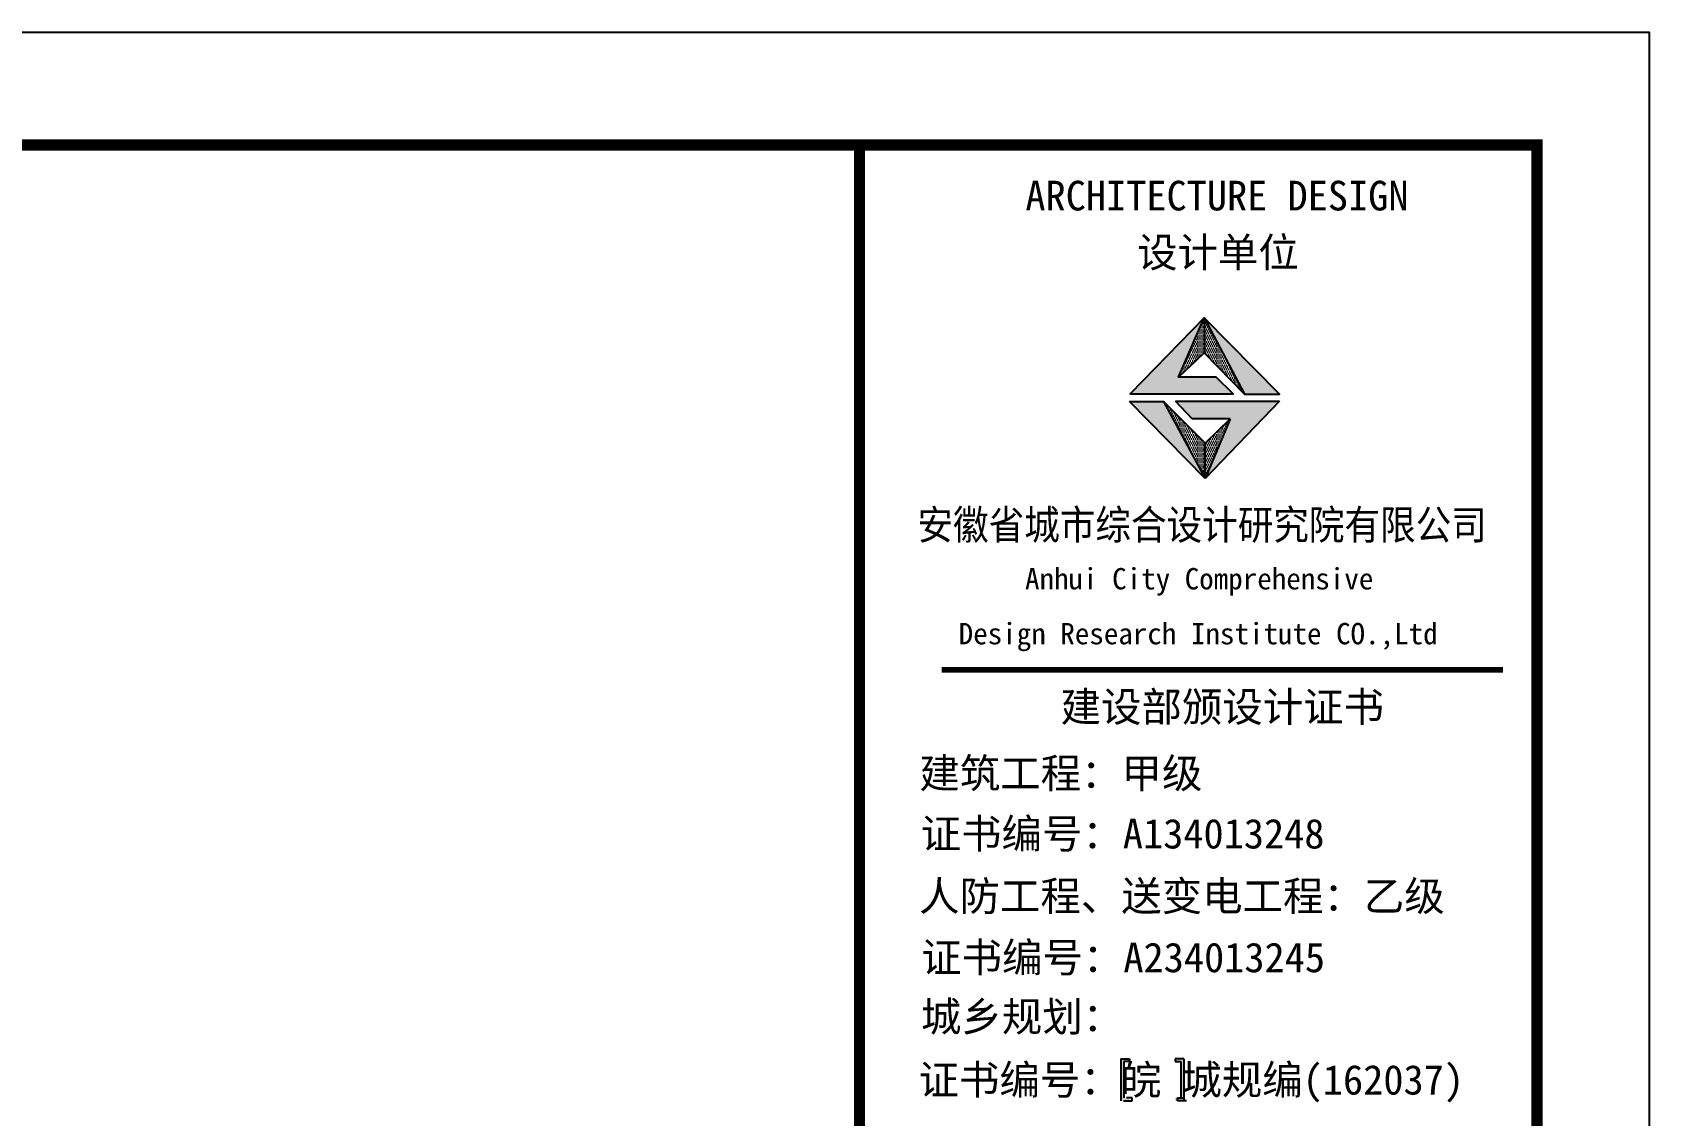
# Model space of a CAD drawing. Extents: x 69728788 to 150163257, y 20675998 to 43663798.
# Drawn here: x 75116641 to 75130986, y 20751759 to 20761368 of the extents above; entities that cross this region are included whole.
import ezdxf

# ---------------------------------------------------------------- set-up
doc = ezdxf.new("R2010")
doc.units = 0
doc.header["$LTSCALE"] = 1000
doc.header["$MEASUREMENT"] = 0
doc.layers.add('PUB_TITLE', color=4, linetype='CONTINUOUS')
doc.layers.add('图框', color=253, linetype='CONTINUOUS')
doc.styles.add('黑体', font='simhei.ttf', dxfattribs={"width": 0.6, "height": 4.3})

msp = doc.modelspace()

# ---------------------------------------------------------------- hatches: boundary and pattern name
at = {"layer": '图框'}
for color, points in [(1, [(75126807.5, 20758308.3), (75127035.1, 20758836.3), (75126378.8, 20758161.7), (75127292.7, 20758161.7), (75127141.1, 20758308.3)]), (1, [(75127393.7, 20758158.9), (75127703.2, 20758158.9), (75127035.1, 20758836.3)]), (1, [(75126674.7, 20758093.8), (75126371.3, 20758093.8), (75127044, 20757410.5)]), (1, [(75126779.4, 20758095.8), (75126928.6, 20757939.2), (75127266.7, 20757939.2), (75127044, 20757410.5), (75127703.7, 20758095.8)]), (4, [(75126322.5, 20752237.7), (75126373.8, 20752237.7), (75126373.8, 20752263.3), (75126350.1, 20752263.3), (75126294.8, 20752263.3), (75126294.8, 20751890.9), (75126350.1, 20751890.9), (75126373.8, 20751890.9), (75126373.8, 20751916.5), (75126322.5, 20751916.5)]), (4, [(75126827.5, 20751916.5), (75126776.2, 20751916.5), (75126776.2, 20751890.9), (75126799.9, 20751890.9), (75126855.1, 20751890.9), (75126855.1, 20752263.3), (75126799.9, 20752263.3), (75126776.2, 20752263.3), (75126776.2, 20752237.7), (75126827.5, 20752237.7)])]:
    msp.add_hatch(color=color, dxfattribs=at).paths.add_polyline_path(points)
h = msp.add_hatch(dxfattribs=at)
h.set_pattern_fill('DOTS', color=256, scale=300, style=0)
h.set_pattern_definition([(0, (72847672.321, 21619886.15), (9.375, 18.75), [0, -18.75])])
h.paths.add_polyline_path([(75127044, 20757410.5), (75127044, 20757725.4), (75126674.7, 20758093.8)])
h.paths.add_polyline_path([(75127266.7, 20757939.2), (75127044, 20757725.4), (75127044, 20757410.5)])
h.paths.add_polyline_path([(75127035.1, 20758836.3), (75127035.1, 20758525.8), (75127393.7, 20758158.9)])
h.paths.add_polyline_path([(75127035.1, 20758525.8), (75127035.1, 20758836.3), (75126807.5, 20758308.3)])

# ---------------------------------------------------------------- linework, layer by layer
at = {"layer": 'PUB_TITLE'}
msp.add_lwpolyline([(75041786, 20719368.4), (75130986, 20719368.4), (75130986, 20761368.4), (75041786, 20761368.4)], close=True, dxfattribs=at)
at = {"layer": 'PUB_TITLE', "const_width": 100}
msp.add_lwpolyline([(75044286, 20720368.4), (75129986, 20720368.4), (75129986, 20760368.4), (75044286, 20760368.4)], close=True, dxfattribs=at)
at = {"layer": '图框'}
for p, q in [((75126807.5, 20758308.3), (75127035.1, 20758836.3)), ((75127035.1, 20758836.3), (75127393.7, 20758158.9)), ((75127044, 20757410.5), (75126371.3, 20758093.8)), ((75126371.3, 20758093.8), (75126674.7, 20758093.8)), ((75127044, 20757410.5), (75126371.3, 20758093.8)), ((75126371.3, 20758093.8), (75126674.7, 20758093.8)), ((75126371.3, 20758093.8), (75126674.7, 20758093.8)), ((75127044, 20757725.4), (75126674.7, 20758093.8)), ((75126779.4, 20758095.8), (75127703.7, 20758095.8)), ((75126928.6, 20757939.2), (75126779.4, 20758095.8)), ((75127703.7, 20758095.8), (75127044, 20757410.5)), ((75127266.7, 20757939.2), (75126928.6, 20757939.2)), ((75127044, 20757725.4), (75127266.7, 20757939.2)), ((75127266.7, 20757939.2), (75127044, 20757410.5)), ((75127044, 20757410.5), (75127044, 20757725.4)), ((75127044, 20757410.5), (75127044, 20757725.4)), ((75127044, 20757410.5), (75127044, 20757725.4))]:
    msp.add_line(p, q, dxfattribs=at)
at = {"layer": '图框', "color": 1}
for p, q in [((75127044, 20757410.5), (75126371.3, 20758093.8)), ((75126674.7, 20758093.8), (75127044, 20757410.5))]:
    msp.add_line(p, q, dxfattribs=at)
at = {"layer": '图框', "color": 4}
for p, q in [((75126294.8, 20752263.3), (75126350.1, 20752263.3)), ((75126294.8, 20752263.3), (75126294.8, 20751890.9)), ((75126373.8, 20752237.7), (75126322.5, 20752237.7)), ((75126322.5, 20752237.7), (75126322.5, 20751916.5)), ((75126350.1, 20752263.3), (75126373.8, 20752263.3)), ((75126373.8, 20752263.3), (75126373.8, 20752237.7)), ((75126799.9, 20752263.3), (75126776.2, 20752263.3)), ((75126776.2, 20752263.3), (75126776.2, 20752237.7)), ((75126776.2, 20752237.7), (75126827.5, 20752237.7)), ((75126855.1, 20752263.3), (75126799.9, 20752263.3)), ((75126827.5, 20752237.7), (75126827.5, 20751916.5)), ((75126855.1, 20752263.3), (75126855.1, 20751890.9)), ((75126317.8, 20751890.9), (75126373.1, 20751890.9)), ((75126396.7, 20751916.5), (75126345.4, 20751916.5)), ((75126373.1, 20751890.9), (75126396.7, 20751890.9)), ((75126396.7, 20751890.9), (75126396.7, 20751916.5)), ((75126799.2, 20751890.9), (75126799.2, 20751916.5)), ((75126799.2, 20751916.5), (75126850.4, 20751916.5)), ((75126822.8, 20751890.9), (75126799.2, 20751890.9)), ((75126878.1, 20751890.9), (75126822.8, 20751890.9))]:
    msp.add_line(p, q, dxfattribs=at)
for points, const_width in [([(75123976.7, 20760368.4), (75123976.7, 20720368.4)], 98.6), ([(75123976.7, 20760368.4), (75123976.7, 20720368.4)], 98.6), ([(75124705.5, 20755712.4), (75129685.5, 20755712.4)], 49.8)]:
    msp.add_lwpolyline(points, dxfattribs=dict(at, const_width=const_width))
at = {"layer": '图框'}
for points in [[(75127141.1, 20758308.3), (75126807.5, 20758308.3), (75127035.1, 20758525.8), (75127393.7, 20758158.9), (75127703.2, 20758158.9), (75127035.1, 20758836.3), (75126378.8, 20758161.7), (75127292.7, 20758161.7), (75127141.1, 20758308.3)], [(75127035.1, 20758836.3), (75127035.1, 20758525.8)]]:
    msp.add_lwpolyline(points, dxfattribs=at)

# ---------------------------------------------------------------- texts
at = {"layer": '图框', "color": 4, "style": '黑体'}
for s, height, p in [('ARCHITECTURE DESIGN', 262.944, (75125448.5, 20759788.6)), ('设计单位', 262.94, (75126439.8, 20759285)), ('Anhui City Comprehensive ', 189.24, (75125445.8, 20756426.9)), (' Design Research Institute CO.,Ltd', 189.24, (75124728.5, 20755939.9)), ('建设部颁设计证书', 262.94, (75125761, 20755253.7)), (' 建筑工程：甲级', 262.94, (75124329.7, 20754664.5)), ('证书编号：A134013248', 262.944, (75124519.9, 20754128.7)), ('人防工程、送变电工程：乙级', 262.944, (75124506.1, 20753575)), ('证书编号：A234013245', 262.944, (75124524.7, 20753030.8)), ('城乡规划：', 262.94, (75124522.7, 20752505.5)), ('证书编号：皖 城规编(162037)', 262.944, (75124501.7, 20751945.4))]:
    msp.add_text(s, height=height, dxfattribs=at).set_placement(p)
at = {"layer": '图框', "color": 4, "style": '黑体', "width": 0.88}
msp.add_text('安徽省城市综合设计研究院有限公司', height=262.944, dxfattribs=at).set_placement((75124491.7, 20756868.8))

doc.saveas('drawing.dxf')
